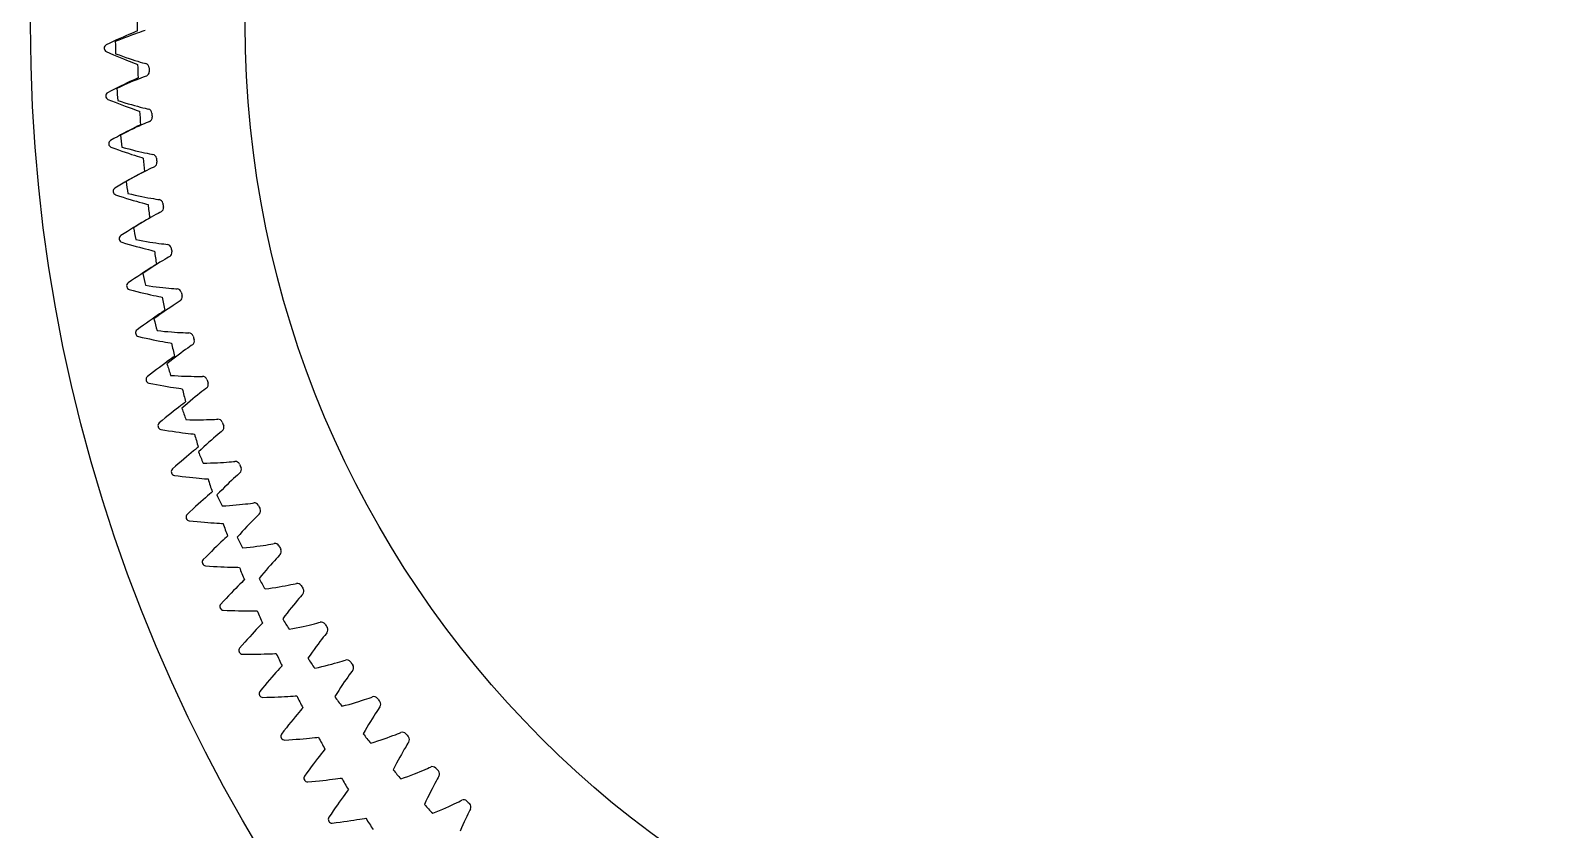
# Model space of a CAD drawing. Header units: millimetres. Extents: x -109 to 109, y -109 to 109.
# Drawn here: x -108.8 to -5.1, y -54.8 to -0.4 of the extents above; entities that cross this region are included whole.
import ezdxf

# ---------------------------------------------------------------- set-up
doc = ezdxf.new("R2010")
doc.units = ezdxf.units.MM

msp = doc.modelspace()

# ---------------------------------------------------------------- linework, layer by layer
at = {"layer": 'journal'}
msp.add_circle((-25.5, 0), 68.65, dxfattribs=at)
at = {"layer": 'outer'}
msp.add_circle((0, 0), 108.759662, dxfattribs=at)
at = {"layer": 'output_ring'}
for p, q in [((-102.678528, -0.96449), (-102.899983, -1.065321)), ((-102.46629, -0.869324), (-102.678528, -0.96449)), ((-102.264353, -0.780119), (-102.46629, -0.869324)), ((-102.074166, -0.697307), (-102.264353, -0.780119)), ((-101.897776, -0.621552), (-102.074166, -0.697307)), ((-101.738381, -0.553968), (-101.897776, -0.621552)), ((-101.601949, -0.496781), (-101.738381, -0.553968)), ((-101.508629, -0.458018), (-101.601949, -0.496781)), ((-103.367291, -1.283194), (-103.611886, -1.399677)), ((-103.604725, -1.855541), (-103.356592, -1.964285)), ((-103.1298, -1.171606), (-103.367291, -1.283194)), ((-103.356592, -1.964285), (-103.115713, -2.068357)), ((-102.899983, -1.065321), (-103.1298, -1.171606)), ((-103.115713, -2.068357), (-102.88267, -2.167371)), ((-102.88267, -2.167371), (-102.658158, -2.261197)), ((-102.658158, -2.261197), (-102.443035, -2.349649)), ((-102.443035, -2.349649), (-102.238396, -2.432467)), ((-102.238396, -2.432467), (-102.045701, -2.509264)), ((-102.045701, -2.509264), (-101.867019, -2.579441)), ((-101.867019, -2.579441), (-101.70558, -2.641985)), ((-101.70558, -2.641985), (-101.567419, -2.694858)), ((-101.567419, -2.694858), (-101.472927, -2.730671)), ((-102.388423, -4.087439), (-102.597567, -4.189224)), ((-102.189388, -3.991935), (-102.388423, -4.087439)), ((-102.001895, -3.90319), (-102.189388, -3.991935)), ((-101.827972, -3.821932), (-102.001895, -3.90319)), ((-101.670779, -3.749374), (-101.827972, -3.821932)), ((-101.53621, -3.68793), (-101.670779, -3.749374)), ((-101.444154, -3.646255), (-101.53621, -3.68793)), ((-103.27598, -4.529405), (-103.516795, -4.653515)), ((-103.495318, -5.108929), (-103.243892, -5.209824)), ((-103.042111, -4.410414), (-103.27598, -4.529405)), ((-102.815745, -4.296962), (-103.042111, -4.410414)), ((-102.597567, -4.189224), (-102.815745, -4.296962)), ((-103.243892, -5.209824), (-102.999863, -5.306279)), ((-102.999863, -5.306279), (-102.763825, -5.397925)), ((-102.763825, -5.397925), (-102.536476, -5.484652)), ((-102.536476, -5.484652), (-102.318681, -5.566303)), ((-102.318681, -5.566303), (-102.111542, -5.642652)), ((-102.111542, -5.642652), (-101.91653, -5.713359)), ((-101.91653, -5.713359), (-101.735731, -5.777889)), ((-101.735731, -5.777889), (-101.572407, -5.835331)), ((-101.572407, -5.835331), (-101.432654, -5.883838)), ((-101.432654, -5.883838), (-101.337084, -5.916665)), ((-102.013574, -7.199812), (-102.20951, -7.30152)), ((-101.828961, -7.105221), (-102.013574, -7.199812)), ((-101.657676, -7.01854), (-101.828961, -7.105221)), ((-101.50284, -6.94108), (-101.657676, -7.01854)), ((-101.370268, -6.87544), (-101.50284, -6.94108)), ((-101.279566, -6.830894), (-101.370268, -6.87544)), ((-103.082747, -7.771147), (-103.319545, -7.90276)), ((-102.852732, -7.644868), (-103.082747, -7.771147)), ((-102.630041, -7.524362), (-102.852732, -7.644868)), ((-102.415355, -7.409825), (-102.630041, -7.524362)), ((-102.20951, -7.30152), (-102.415355, -7.409825)), ((-103.283774, -8.357274), (-103.029303, -8.450223)), ((-103.029303, -8.450223), (-102.782365, -8.538965)), ((-102.782365, -8.538965), (-102.543564, -8.623151)), ((-102.543564, -8.623151), (-102.313604, -8.702694)), ((-102.313604, -8.702694), (-102.093351, -8.777464)), ((-102.093351, -8.777464), (-101.883916, -8.847269)), ((-101.883916, -8.847269), (-101.686779, -8.911815)), ((-101.686779, -8.911815), (-101.504043, -8.970635)), ((-101.504043, -8.970635), (-101.338995, -9.022918)), ((-101.338995, -9.022918), (-101.197787, -9.067012)), ((-101.197787, -9.067012), (-101.101233, -9.096821)), ((-101.555534, -10.30024), (-101.737085, -10.400583)), ((-101.387057, -10.208221), (-101.555534, -10.30024)), ((-101.23473, -10.125937), (-101.387057, -10.208221)), ((-101.104285, -10.056164), (-101.23473, -10.125937)), ((-101.015027, -10.008791), (-101.104285, -10.056164)), ((-102.787785, -11.00522), (-103.020331, -11.144205)), ((-102.561849, -10.871778), (-102.787785, -11.00522)), ((-102.343053, -10.744337), (-102.561849, -10.871778)), ((-102.132071, -10.623112), (-102.343053, -10.744337)), ((-101.92973, -10.508395), (-102.132071, -10.623112)), ((-101.737085, -10.400583), (-101.92973, -10.508395)), ((-102.970301, -11.597372), (-102.713036, -11.682282)), ((-102.713036, -11.682282), (-102.463432, -11.763224)), ((-102.463432, -11.763224), (-102.222106, -11.839867)), ((-102.222106, -11.839867), (-101.98976, -11.912147)), ((-101.98976, -11.912147), (-101.767267, -11.979962)), ((-101.767267, -11.979962), (-101.555743, -12.043154)), ((-101.555743, -12.043154), (-101.356676, -12.101476)), ((-101.356676, -12.101476), (-101.172182, -12.154527)), ((-101.172182, -12.154527), (-101.005574, -12.201601)), ((-101.005574, -12.201601), (-100.86305, -12.241237)), ((-100.86305, -12.241237), (-100.765608, -12.267998)), ((-101.01638, -13.387828), (-101.181885, -13.485094)), ((-100.866713, -13.3008), (-101.01638, -13.387828)), ((-100.738524, -13.226965), (-100.866713, -13.3008)), ((-100.650798, -13.176811), (-100.738524, -13.226965)), ((-102.391383, -14.228432), (-102.619449, -14.374653)), ((-102.16975, -14.087959), (-102.391383, -14.228432)), ((-101.955065, -13.953708), (-102.16975, -14.087959)), ((-101.747995, -13.825916), (-101.955065, -13.953708)), ((-101.549357, -13.7049), (-101.747995, -13.825916)), ((-101.360193, -13.59109), (-101.549357, -13.7049)), ((-101.181885, -13.485094), (-101.360193, -13.59109)), ((-102.555209, -14.826025), (-102.295404, -14.902812)), ((-102.295404, -14.902812), (-102.043381, -14.975873)), ((-102.043381, -14.975873), (-101.799766, -15.044899)), ((-101.799766, -15.044899), (-101.565265, -15.109845)), ((-101.565265, -15.109845), (-101.340752, -15.170638)), ((-101.340752, -15.170638), (-101.127347, -15.227155)), ((-101.127347, -15.227155), (-100.926546, -15.279195)), ((-100.926546, -15.279195), (-100.740477, -15.326425)), ((-100.740477, -15.326425), (-100.572472, -15.368242)), ((-100.572472, -15.368242), (-100.428774, -15.403382)), ((-100.428774, -15.403382), (-100.330539, -15.427069)), ((-100.546013, -16.554223), (-100.70838, -16.65664)), ((-100.399153, -16.462537), (-100.546013, -16.554223)), ((-100.273347, -16.384711), (-100.399153, -16.462537)), ((-100.18724, -16.331827), (-100.273347, -16.384711)), ((-101.893933, -17.437602), (-102.117294, -17.590915)), ((-101.676822, -17.290237), (-101.893933, -17.437602)), ((-101.46646, -17.149309), (-101.676822, -17.290237)), ((-101.263506, -17.015076), (-101.46646, -17.149309)), ((-101.068767, -16.88788), (-101.263506, -17.015076)), ((-100.883272, -16.768184), (-101.068767, -16.88788)), ((-100.70838, -16.65664), (-100.883272, -16.768184)), ((-102.038908, -18.040046), (-101.776819, -18.108634)), ((-101.776819, -18.108634), (-101.522625, -18.173744)), ((-101.522625, -18.173744), (-101.276962, -18.235083)), ((-101.276962, -18.235083), (-101.040537, -18.292632)), ((-101.040537, -18.292632), (-100.814225, -18.346342)), ((-100.814225, -18.346342), (-100.59915, -18.396128)), ((-100.59915, -18.396128), (-100.396814, -18.441835)), ((-100.396814, -18.441835), (-100.209353, -18.483197)), ((-100.209353, -18.483197), (-100.040118, -18.519716)), ((-100.040118, -18.519716), (-99.895387, -18.550325)), ((-99.895387, -18.550325), (-99.796456, -18.570915)), ((-99.832511, -19.608027), (-99.976419, -19.704282)), ((-99.709212, -19.526289), (-99.832511, -19.608027)), ((-99.624808, -19.470726), (-99.709212, -19.526289)), ((-101.295926, -20.629564), (-101.514361, -20.789817)), ((-101.083551, -20.475452), (-101.295926, -20.629564)), ((-100.87772, -20.327985), (-101.083551, -20.475452)), ((-100.679082, -20.187444), (-100.87772, -20.327985)), ((-100.488435, -20.054194), (-100.679082, -20.187444)), ((-100.306791, -19.92873), (-100.488435, -20.054194)), ((-100.135489, -19.811747), (-100.306791, -19.92873)), ((-99.976419, -19.704282), (-100.135489, -19.811747)), ((-101.421906, -21.236264), (-101.157792, -21.296586)), ((-101.157792, -21.296586), (-100.901679, -21.353679)), ((-100.901679, -21.353679), (-100.65421, -21.407271)), ((-100.65421, -21.407271), (-100.416094, -21.457365)), ((-100.416094, -21.457365), (-100.188207, -21.503941)), ((-100.188207, -21.503941), (-99.971674, -21.546946)), ((-99.971674, -21.546946), (-99.768002, -21.586275)), ((-99.768002, -21.586275), (-99.579335, -21.621728)), ((-99.579335, -21.621728), (-99.409036, -21.652914)), ((-99.409036, -21.652914), (-99.263415, -21.678961)), ((-99.263415, -21.678961), (-99.163886, -21.696434)), ((-99.167347, -22.734167), (-99.30816, -22.834894)), ((-99.046676, -22.648596), (-99.167347, -22.734167)), ((-98.964059, -22.590409), (-99.046676, -22.648596)), ((-100.597952, -23.801166), (-100.811246, -23.968201)), ((-100.390523, -23.640459), (-100.597952, -23.801166)), ((-100.189425, -23.4866), (-100.390523, -23.640459)), ((-99.9953, -23.339889), (-100.189425, -23.4866)), ((-99.808932, -23.200716), (-99.9953, -23.339889)), ((-99.631319, -23.069609), (-99.808932, -23.200716)), ((-99.463776, -22.947303), (-99.631319, -23.069609)), ((-99.30816, -22.834894), (-99.463776, -22.947303)), ((-100.704814, -24.411524), (-100.438935, -24.46352)), ((-100.438935, -24.46352), (-100.181155, -24.51254)), ((-100.181155, -24.51254), (-99.932125, -24.558333)), ((-99.932125, -24.558333), (-99.692552, -24.600923)), ((-99.692552, -24.600923), (-99.463315, -24.640318)), ((-99.463315, -24.640318), (-99.245538, -24.6765)), ((-99.245538, -24.6765), (-99.040731, -24.709413)), ((-99.040731, -24.709413), (-98.851043, -24.738922)), ((-98.851043, -24.738922), (-98.679849, -24.764743)), ((-98.679849, -24.764743), (-98.533481, -24.786203)), ((-98.533481, -24.786203), (-98.433453, -24.800541)), ((-98.404317, -25.83787), (-98.541896, -25.942971)), ((-98.286392, -25.748551), (-98.404317, -25.83787)), ((-98.205644, -25.687798), (-98.286392, -25.748551)), ((-99.598422, -26.782137), (-99.800701, -26.94928)), ((-99.402256, -26.622037), (-99.598422, -26.782137)), ((-99.212835, -26.4693), (-99.402256, -26.622037)), ((-99.030931, -26.324342), (-99.212835, -26.4693)), ((-98.857523, -26.187721), (-99.030931, -26.324342)), ((-98.693905, -26.060213), (-98.857523, -26.187721)), ((-98.541896, -25.942971), (-98.693905, -26.060213)), ((-99.800701, -26.94928), (-100.008642, -27.122932)), ((-99.888337, -27.562693), (-99.620957, -27.606312)), ((-99.620957, -27.606312), (-99.361764, -27.647211)), ((-99.361764, -27.647211), (-99.111419, -27.685159)), ((-99.111419, -27.685159), (-98.870626, -27.720203)), ((-98.870626, -27.720203), (-98.640264, -27.752377)), ((-98.640264, -27.752377), (-98.421459, -27.781702)), ((-98.421459, -27.781702), (-98.215719, -27.808165)), ((-98.215719, -27.808165), (-98.025198, -27.831701)), ((-98.025198, -27.831701), (-97.853277, -27.852132)), ((-97.853277, -27.852132), (-97.706308, -27.868984)), ((-97.706308, -27.868984), (-97.605878, -27.880173)), ((-97.544173, -28.916075), (-97.678383, -29.025445)), ((-97.429113, -28.823096), (-97.544173, -28.916075)), ((-97.350313, -28.759836), (-97.429113, -28.823096)), ((-98.708028, -29.897383), (-98.904958, -30.070798)), ((-98.516989, -29.731201), (-98.708028, -29.897383)), ((-98.332458, -29.57259), (-98.516989, -29.731201)), ((-98.155197, -29.42199), (-98.332458, -29.57259)), ((-97.986166, -29.279988), (-98.155197, -29.42199)), ((-97.826634, -29.147404), (-97.986166, -29.279988)), ((-97.678383, -29.025445), (-97.826634, -29.147404)), ((-98.904958, -30.070798), (-99.107342, -30.250896)), ((-98.973283, -30.686661), (-98.704665, -30.72186)), ((-98.704665, -30.72186), (-98.444315, -30.754597)), ((-98.444315, -30.754597), (-98.192901, -30.784663)), ((-98.192901, -30.784663), (-97.951127, -30.812126)), ((-97.951127, -30.812126), (-97.719868, -30.837049)), ((-97.719868, -30.837049), (-97.50025, -30.859486)), ((-97.50025, -30.859486), (-97.29378, -30.879473)), ((-97.29378, -30.879473), (-97.102614, -30.897014)), ((-97.102614, -30.897014), (-96.930136, -30.912034)), ((-96.930136, -30.912034), (-96.782709, -30.924262)), ((-96.782709, -30.924262), (-96.681978, -30.93229)), ((-96.718474, -32.079275), (-96.862821, -32.20583)), ((-96.587765, -31.965743), (-96.718474, -32.079275)), ((-96.475682, -31.869196), (-96.587765, -31.965743)), ((-96.398908, -31.803492), (-96.475682, -31.869196)), ((-97.911607, -33.162639), (-98.108235, -33.349006)), ((-97.720223, -32.983125), (-97.911607, -33.162639)), ((-97.534497, -32.811024), (-97.720223, -32.983125)), ((-97.35504, -32.646694), (-97.534497, -32.811024)), ((-97.182597, -32.490601), (-97.35504, -32.646694)), ((-97.018109, -32.34336), (-97.182597, -32.490601)), ((-96.862821, -32.20583), (-97.018109, -32.34336)), ((-97.960555, -33.780345), (-97.690963, -33.807089)), ((-97.690963, -33.807089), (-97.429713, -33.831632)), ((-97.429713, -33.831632), (-97.177479, -33.853786)), ((-97.177479, -33.853786), (-96.934962, -33.873641)), ((-96.934962, -33.873641), (-96.703034, -33.891288)), ((-96.703034, -33.891288), (-96.482819, -33.906815)), ((-96.482819, -33.906815), (-96.275824, -33.920308)), ((-96.275824, -33.920308), (-96.084201, -33.931835)), ((-96.084201, -33.931835), (-95.911336, -33.94143)), ((-95.911336, -33.94143), (-95.763599, -33.949021)), ((-95.763599, -33.949021), (-95.662665, -33.953882)), ((-95.803415, -35.232474), (-95.954307, -35.374813)), ((-95.663114, -35.101447), (-95.803415, -35.232474)), ((-95.536036, -34.983865), (-95.663114, -35.101447)), ((-95.427041, -34.883845), (-95.536036, -34.983865)), ((-95.352369, -34.815762), (-95.427041, -34.883845)), ((-96.82163, -36.221753), (-97.012307, -36.414204)), ((-96.635978, -36.036316), (-96.82163, -36.221753)), ((-96.45575, -35.858466), (-96.635978, -36.036316)), ((-96.281543, -35.688581), (-96.45575, -35.858466)), ((-96.114088, -35.527148), (-96.281543, -35.688581)), ((-95.954307, -35.374813), (-96.114088, -35.527148)), ((-96.851151, -36.840692), (-96.580852, -36.858955)), ((-96.580852, -36.858955), (-96.318961, -36.87528)), ((-96.318961, -36.87528), (-96.066155, -36.8895)), ((-96.066155, -36.8895), (-95.823134, -36.901727)), ((-95.823134, -36.901727), (-95.590766, -36.91208)), ((-95.590766, -36.91208), (-95.370172, -36.920683)), ((-95.370172, -36.920683), (-95.162855, -36.927667)), ((-95.162855, -36.927667), (-94.970964, -36.933169)), ((-94.970964, -36.933169), (-94.797884, -36.93733)), ((-94.797884, -36.93733), (-94.64998, -36.940277)), ((-94.64998, -36.940277), (-94.548944, -36.941964)), ((-94.649463, -38.224346), (-94.79581, -38.371356)), ((-94.513347, -38.088977), (-94.649463, -38.224346)), ((-94.390025, -37.967462), (-94.513347, -38.088977)), ((-94.284226, -37.864067), (-94.390025, -37.967462)), ((-94.211729, -37.793673), (-94.284226, -37.864067)), ((-95.636102, -39.245121), (-95.820639, -39.443466)), ((-95.456366, -39.053944), (-95.636102, -39.245121)), ((-95.281813, -38.87052), (-95.456366, -39.053944)), ((-95.113029, -38.695247), (-95.281813, -38.87052)), ((-94.950727, -38.528634), (-95.113029, -38.695247)), ((-94.79581, -38.371356), (-94.950727, -38.528634)), ((-95.646166, -39.864681), (-95.375427, -39.874445)), ((-95.375427, -39.874445), (-95.113152, -39.882536)), ((-95.113152, -39.882536), (-94.860025, -39.888808)), ((-94.860025, -39.888808), (-94.616739, -39.893396)), ((-94.616739, -39.893396), (-94.384161, -39.896445)), ((-94.384161, -39.896445), (-94.163406, -39.898114)), ((-94.163406, -39.898114), (-93.955972, -39.898583)), ((-93.955972, -39.898583), (-93.764003, -39.898055)), ((-93.764003, -39.898055), (-93.590877, -39.896777)), ((-93.590877, -39.896777), (-93.442954, -39.895077)), ((-93.442954, -39.895077), (-93.341915, -39.89359)), ((-93.543761, -41.33003), (-93.693661, -41.492097)), ((-93.402104, -41.178497), (-93.543761, -41.33003)), ((-93.270307, -41.038919), (-93.402104, -41.178497)), ((-93.150863, -40.91359), (-93.270307, -41.038919)), ((-93.048363, -40.806923), (-93.150863, -40.91359)), ((-92.978113, -40.734286), (-93.048363, -40.806923)), ((-94.356192, -42.229759), (-94.534409, -42.433802)), ((-94.18255, -42.03303), (-94.356192, -42.229759)), ((-94.013845, -41.844214), (-94.18255, -42.03303)), ((-93.850649, -41.663726), (-94.013845, -41.844214)), ((-93.693661, -41.492097), (-93.850649, -41.663726)), ((-94.346791, -42.849329), (-94.075879, -42.850584)), ((-94.075879, -42.850584), (-93.813479, -42.850432)), ((-93.813479, -42.850432), (-93.560279, -42.848751)), ((-93.560279, -42.848751), (-93.31697, -42.845695)), ((-93.31697, -42.845695), (-93.084411, -42.841436)), ((-93.084411, -42.841436), (-92.863712, -42.836171)), ((-92.863712, -42.836171), (-92.656365, -42.830123)), ((-92.656365, -42.830123), (-92.464508, -42.823566)), ((-92.464508, -42.823566), (-92.291507, -42.816851)), ((-92.291507, -42.816851), (-92.143711, -42.810505)), ((-92.143711, -42.810505), (-92.042768, -42.805845)), ((-92.344131, -44.414612), (-92.49565, -44.591087)), ((-92.199395, -44.247917), (-92.344131, -44.414612)), ((-92.062567, -44.092008), (-92.199395, -44.247917)), ((-91.93522, -43.94836), (-92.062567, -44.092008)), ((-91.819771, -43.819341), (-91.93522, -43.94836)), ((-91.720673, -43.709507), (-91.819771, -43.819341)), ((-91.652739, -43.634699), (-91.720673, -43.709507)), ((-92.983164, -45.17272), (-93.154884, -45.382261)), ((-92.815788, -44.970634), (-92.983164, -45.17272)), ((-92.653096, -44.776613), (-92.815788, -44.970634)), ((-92.49565, -44.591087), (-92.653096, -44.776613)), ((-92.954307, -45.79169), (-92.683489, -45.784434)), ((-92.683489, -45.784434), (-92.421223, -45.776041)), ((-92.421223, -45.776041), (-92.168201, -45.766407)), ((-92.168201, -45.766407), (-91.925108, -45.75571)), ((-91.925108, -45.75571), (-91.692797, -45.744149)), ((-91.692797, -45.744149), (-91.472373, -45.731954)), ((-91.472373, -45.731954), (-91.265318, -45.719396)), ((-91.265318, -45.719396), (-91.073762, -45.706815)), ((-91.073762, -45.706815), (-90.901057, -45.69467)), ((-90.901057, -45.69467), (-90.753533, -45.683684)), ((-90.753533, -45.683684), (-90.652787, -45.675856)), ((-90.302466, -46.568955), (-90.398065, -46.681847)), ((-90.236915, -46.49205), (-90.302466, -46.568955)), ((-91.20091, -47.664822), (-91.357427, -47.863859)), ((-91.049369, -47.474443), (-91.20091, -47.664822)), ((-90.903468, -47.293295), (-91.049369, -47.474443)), ((-90.764039, -47.122136), (-90.903468, -47.293295)), ((-90.632177, -46.962007), (-90.764039, -47.122136)), ((-90.509404, -46.814429), (-90.632177, -46.962007)), ((-90.398065, -46.681847), (-90.509404, -46.814429)), ((-91.518373, -48.071102), (-91.683426, -48.285934)), ((-91.357427, -47.863859), (-91.518373, -48.071102)), ((-91.470087, -48.68886), (-91.199631, -48.673101)), ((-91.199631, -48.673101), (-90.937759, -48.656474)), ((-90.937759, -48.656474), (-90.685164, -48.638897)), ((-90.685164, -48.638897), (-90.442527, -48.620569)), ((-90.442527, -48.620569), (-90.210694, -48.601717)), ((-90.210694, -48.601717), (-89.990761, -48.582604)), ((-89.990761, -48.582604), (-89.784204, -48.563549)), ((-89.784204, -48.563549), (-89.593136, -48.544958)), ((-89.593136, -48.544958), (-89.420899, -48.527393)), ((-89.420899, -48.527393), (-89.273793, -48.51178)), ((-89.273793, -48.51178), (-89.173342, -48.500791)), ((-88.994267, -49.634298), (-89.112343, -49.785659)), ((-88.887147, -49.498285), (-88.994267, -49.634298)), ((-88.79514, -49.382445), (-88.887147, -49.498285)), ((-88.732038, -49.303519), (-88.79514, -49.382445)), ((-89.808907, -50.709847), (-89.963265, -50.922044)), ((-89.65872, -50.505992), (-89.808907, -50.709847)), ((-89.513234, -50.310947), (-89.65872, -50.505992)), ((-89.373094, -50.125306), (-89.513234, -50.310947)), ((-89.239111, -49.949851), (-89.373094, -50.125306)), ((-89.112343, -49.785659), (-89.239111, -49.949851)), ((-89.963265, -50.922044), (-90.121488, -51.141953)), ((-89.895598, -51.53798), (-89.625771, -51.513734)), ((-89.625771, -51.513734), (-89.36455, -51.488889)), ((-89.36455, -51.488889), (-89.112632, -51.463386)), ((-89.112632, -51.463386), (-88.87069, -51.437446)), ((-88.87069, -51.437446), (-88.639564, -51.411322)), ((-88.639564, -51.411322), (-88.42034, -51.38531)), ((-88.42034, -51.38531), (-88.214483, -51.359776)), ((-88.214483, -51.359776), (-88.024094, -51.335192)), ((-88.024094, -51.335192), (-87.852493, -51.312226)), ((-87.852493, -51.312226), (-87.70595, -51.292)), ((-87.70595, -51.292), (-87.605893, -51.277861)), ((-87.626114, -52.728272), (-87.75452, -52.907849)), ((-87.504566, -52.560179), (-87.626114, -52.728272)), ((-87.391302, -52.405184), (-87.504566, -52.560179)), ((-87.288508, -52.265873), (-87.391302, -52.405184)), ((-87.200185, -52.1472), (-87.288508, -52.265873)), ((-87.139593, -52.066332), (-87.200185, -52.1472)), ((-88.319373, -53.722731), (-88.470611, -53.947502)), ((-88.171757, -53.50579), (-88.319373, -53.722731)), ((-88.028047, -53.297319), (-88.171757, -53.50579)), ((-87.888759, -53.0978), (-88.028047, -53.297319)), ((-87.75452, -52.907849), (-87.888759, -53.0978)), ((-88.232393, -54.336238), (-87.96346, -54.303528)), ((-87.96346, -54.303528), (-87.703149, -54.270491)), ((-87.703149, -54.270491), (-87.452156, -54.237088)), ((-87.452156, -54.237088), (-87.211148, -54.203561)), ((-87.211148, -54.203561), (-86.980957, -54.170189)), ((-86.980957, -54.170189), (-86.762658, -54.137304)), ((-86.762658, -54.137304), (-86.557704, -54.105317)), ((-86.557704, -54.105317), (-86.368182, -54.074765)), ((-86.368182, -54.074765), (-86.197387, -54.04642)), ((-86.197387, -54.04642), (-86.051551, -54.021601)), ((-86.051551, -54.021601), (-85.951988, -54.004326))]:
    msp.add_line(p, q, dxfattribs=at)
for centre, radius, start, end in [((0, 0), 101.509662, 179.741477, 180.258523), ((-103.507055, -1.615572), 0.24, 115.899608, 180.894219), ((0, 0), 103.759662, 180.894219, 180.905781), ((-103.506727, -1.63646), 0.24, 180.905781, 245.900392), ((0, 0), 101.509662, 181.541477, 182.058523), ((-103.405234, -4.86601), 0.24, 117.699608, 182.694219), ((0, 0), 103.759662, 182.694219, 182.705781), ((-103.40425, -4.886878), 0.24, 182.705781, 247.700392), ((0, 0), 101.509662, 183.341477, 183.858523), ((-103.201365, -8.111646), 0.24, 119.499608, 184.494219), ((0, 0), 103.759662, 184.494219, 184.505781), ((-103.199726, -8.132472), 0.24, 184.505781, 249.500392), ((0, 0), 101.509662, 185.141477, 185.658523), ((-102.895648, -11.349276), 0.24, 121.299608, 186.294219), ((0, 0), 103.759662, 186.294219, 186.305781), ((-102.893356, -11.370041), 0.24, 186.305781, 251.300392), ((0, 0), 101.509662, 186.941477, 187.458523), ((-102.488386, -14.575707), 0.24, 123.099608, 188.094219), ((0, 0), 103.759662, 188.094219, 188.105781), ((-102.485442, -14.596389), 0.24, 188.105781, 253.100392), ((0, 0), 101.509662, 188.741477, 189.258523), ((-101.97998, -17.787752), 0.24, 124.899608, 189.894219), ((0, 0), 103.759662, 189.894219, 189.905781), ((-101.976388, -17.808332), 0.24, 189.905781, 254.900392), ((0, 0), 101.509662, 190.541477, 191.058523), ((-101.370932, -20.982244), 0.24, 126.699608, 191.694219), ((0, 0), 103.759662, 191.694219, 191.705781), ((-101.366696, -21.002701), 0.24, 191.705781, 256.700392), ((0, 0), 101.509662, 192.341477, 192.858523), ((-100.661844, -24.156028), 0.24, 128.499608, 193.494219), ((0, 0), 103.759662, 193.494219, 193.505781), ((-100.656967, -24.176342), 0.24, 193.505781, 258.500392), ((0, 0), 101.509662, 194.141477, 194.658523), ((-99.853414, -27.305974), 0.24, 130.299608, 195.294219), ((0, 0), 103.759662, 195.294219, 195.305781), ((-99.847901, -27.326124), 0.24, 195.305781, 260.300392), ((0, 0), 101.509662, 195.941477, 196.458523), ((-98.946441, -30.428971), 0.24, 132.099608, 197.094219), ((0, 0), 103.759662, 197.094219, 197.105781), ((-98.940298, -30.448939), 0.24, 197.105781, 262.100392), ((0, 0), 101.509662, 197.741477, 198.258523), ((-97.94182, -33.521939), 0.24, 133.899608, 198.894219), ((0, 0), 103.759662, 198.894219, 198.905781), ((-97.935053, -33.541704), 0.24, 198.905781, 263.900392), ((0, 0), 101.509662, 199.541477, 200.058523), ((-96.840542, -36.581825), 0.24, 135.699608, 200.694219), ((0, 0), 103.759662, 200.694219, 200.705781), ((-96.833157, -36.601367), 0.24, 200.705781, 265.700392), ((0, 0), 101.509662, 201.341477, 201.858523), ((-95.643694, -39.605609), 0.24, 137.499608, 202.494219), ((0, 0), 103.759662, 202.494219, 202.505781), ((-95.635699, -39.62491), 0.24, 202.505781, 267.500392), ((0, 0), 101.509662, 203.141477, 203.658523), ((-94.352457, -42.590307), 0.24, 139.299608, 204.294219), ((0, 0), 103.759662, 204.294219, 204.305781), ((-94.343861, -42.609347), 0.24, 204.305781, 269.300392), ((0, 0), 101.509662, 204.941477, 205.458523), ((-92.968106, -45.532974), 0.24, 141.099608, 206.094219), ((0, 0), 103.759662, 206.094219, 206.105781), ((-92.958916, -45.551734), 0.24, 206.105781, 271.100392), ((0, 0), 101.509662, 206.741477, 207.258523), ((-91.492007, -48.430705), 0.24, 142.899608, 207.894219), ((0, 0), 103.759662, 207.894219, 207.905781), ((-91.482231, -48.449167), 0.24, 207.905781, 272.900392), ((0, 0), 101.509662, 208.541477, 209.058523), ((-89.925616, -51.280641), 0.24, 144.699608, 209.694219), ((0, 0), 103.759662, 209.694219, 209.705781), ((-89.915265, -51.298787), 0.24, 209.705781, 274.700392), ((0, 0), 101.509662, 210.341477, 210.858523), ((-88.270479, -54.079969), 0.24, 146.499608, 211.494219), ((0, 0), 103.759662, 211.494219, 211.505781), ((-88.259564, -54.097781), 0.24, 211.505781, 276.500392), ((0, 0), 101.509662, 212.141477, 212.658523)]:
    msp.add_arc(centre, radius, start, end, dxfattribs=at)
at = {"layer": 'thin_ring_external'}
for p, q in [((-102.525436, -0.990732), (-102.754788, -1.083634)), ((-102.30349, -0.903091), (-102.525436, -0.990732)), ((-102.08962, -0.820768), (-102.30349, -0.903091)), ((-101.88465, -0.743858), (-102.08962, -0.820768)), ((-101.689631, -0.672513), (-101.88465, -0.743858)), ((-101.505961, -0.606975), (-101.689631, -0.672513)), ((-101.33562, -0.547648), (-101.505961, -0.606975)), ((-101.181695, -0.49526), (-101.33562, -0.547648)), ((-101.049948, -0.451353), (-101.181695, -0.49526)), ((-100.959841, -0.420685), (-101.049948, -0.451353)), ((-102.754788, -1.083634), (-102.990989, -1.181762)), ((-102.974173, -2.000629), (-102.734142, -2.088977)), ((-102.734142, -2.088977), (-102.501169, -2.172385)), ((-102.501169, -2.172385), (-102.275812, -2.25084)), ((-102.275812, -2.25084), (-102.058743, -2.324313)), ((-102.058743, -2.324313), (-101.850788, -2.392743)), ((-101.850788, -2.392743), (-101.653005, -2.456022)), ((-101.653005, -2.456022), (-101.466799, -2.513964)), ((-101.466799, -2.513964), (-101.294166, -2.566248)), ((-101.294166, -2.566248), (-101.13822, -2.612272)), ((-101.13822, -2.612272), (-101.004782, -2.650733)), ((-101.004782, -2.650733), (-100.913491, -2.677676)), ((-102.20166, -4.055499), (-102.41982, -4.152178)), ((-101.991349, -3.964465), (-102.20166, -4.055499)), ((-101.78971, -3.879205), (-101.991349, -3.964465)), ((-101.597784, -3.799913), (-101.78971, -3.879205)), ((-101.41696, -3.72689), (-101.597784, -3.799913)), ((-101.249199, -3.66062), (-101.41696, -3.72689)), ((-101.097554, -3.601956), (-101.249199, -3.66062)), ((-100.967721, -3.552678), (-101.097554, -3.601956)), ((-100.878949, -3.518336), (-100.967721, -3.552678)), ((-102.645165, -4.254418), (-102.877138, -4.36216)), ((-102.826718, -5.179647), (-102.583262, -5.258066)), ((-102.41982, -4.152178), (-102.645165, -4.254418)), ((-102.583262, -5.258066), (-102.347061, -5.331838)), ((-102.347061, -5.331838), (-102.118673, -5.400976)), ((-102.118673, -5.400976), (-101.89877, -5.465475)), ((-101.89877, -5.465475), (-101.688181, -5.52531)), ((-101.688181, -5.52531), (-101.487967, -5.580415)), ((-101.487967, -5.580415), (-101.29954, -5.630664)), ((-101.29954, -5.630664), (-101.124906, -5.675816)), ((-101.124906, -5.675816), (-100.967201, -5.715399)), ((-100.967201, -5.715399), (-100.832297, -5.748349)), ((-100.832297, -5.748349), (-100.739977, -5.771521)), ((-101.970493, -7.201068), (-102.1845, -7.306623)), ((-101.764097, -7.101477), (-101.970493, -7.201068)), ((-101.566128, -7.00801), (-101.764097, -7.101477)), ((-101.37762, -6.920906), (-101.566128, -7.00801)), ((-101.199946, -6.840521), (-101.37762, -6.920906)), ((-101.035047, -6.767419), (-101.199946, -6.840521)), ((-100.885938, -6.702579), (-101.035047, -6.767419)), ((-100.758238, -6.648012), (-100.885938, -6.702579)), ((-100.670951, -6.610055), (-100.758238, -6.648012)), ((-102.405457, -7.418028), (-102.632812, -7.535203)), ((-102.1845, -7.306623), (-102.405457, -7.418028)), ((-102.548872, -8.349931), (-102.302402, -8.418288)), ((-102.302402, -8.418288), (-102.063372, -8.482301)), ((-102.063372, -8.482301), (-101.832338, -8.542004)), ((-101.832338, -8.542004), (-101.609972, -8.597421)), ((-101.609972, -8.597421), (-101.397104, -8.648559)), ((-101.397104, -8.648559), (-101.194796, -8.695398)), ((-101.194796, -8.695398), (-101.004465, -8.737869)), ((-101.004465, -8.737869), (-100.828124, -8.775813)), ((-100.828124, -8.775813), (-100.668928, -8.808888)), ((-100.668928, -8.808888), (-100.532784, -8.836272)), ((-100.532784, -8.836272), (-100.439592, -8.855635)), ((-101.61038, -10.334495), (-101.819873, -10.448747)), ((-101.408247, -10.226514), (-101.61038, -10.334495)), ((-101.214282, -10.124999), (-101.408247, -10.226514)), ((-101.029508, -10.030229), (-101.214282, -10.124999)), ((-100.855285, -9.942617), (-101.029508, -10.030229)), ((-100.693525, -9.862807), (-100.855285, -9.942617)), ((-100.547205, -9.7919), (-100.693525, -9.862807)), ((-100.421852, -9.732136), (-100.547205, -9.7919)), ((-100.336197, -9.690627), (-100.421852, -9.732136)), ((-102.03607, -10.569129), (-102.258423, -10.69554)), ((-101.819873, -10.448747), (-102.03607, -10.569129)), ((-102.141104, -11.506134), (-101.892036, -11.564316)), ((-101.892036, -11.564316), (-101.650579, -11.618461)), ((-101.650579, -11.618461), (-101.417289, -11.668628)), ((-101.417289, -11.668628), (-101.192835, -11.714869)), ((-101.192835, -11.714869), (-100.978048, -11.757225)), ((-100.978048, -11.757225), (-100.773987, -11.795719)), ((-100.773987, -11.795719), (-100.582073, -11.83034)), ((-100.582073, -11.83034), (-100.404323, -11.861012)), ((-100.404323, -11.861012), (-100.243903, -11.887524)), ((-100.243903, -11.887524), (-100.10675, -11.909295)), ((-100.10675, -11.909295), (-100.012841, -11.924816)), ((-101.121927, -13.450496), (-101.326553, -13.573252)), ((-100.924398, -13.334307), (-101.121927, -13.450496)), ((-100.734764, -13.224914), (-100.924398, -13.334307)), ((-100.554037, -13.122639), (-100.734764, -13.224914)), ((-100.383557, -13.027947), (-100.554037, -13.122639)), ((-100.225211, -12.941563), (-100.383557, -13.027947)), ((-100.081925, -12.864709), (-100.225211, -12.941563)), ((-99.959132, -12.799849), (-100.081925, -12.864709)), ((-99.875253, -12.754859), (-99.959132, -12.799849)), ((-101.537626, -13.702409), (-101.754601, -13.837842)), ((-101.326553, -13.573252), (-101.537626, -13.702409)), ((-101.604103, -14.642936), (-101.352855, -14.690843)), ((-101.352855, -14.690843), (-101.109379, -14.73503)), ((-101.109379, -14.73503), (-100.874226, -14.775577)), ((-100.874226, -14.775577), (-100.648064, -14.812564)), ((-100.648064, -14.812564), (-100.431718, -14.846066)), ((-100.431718, -14.846066), (-100.226249, -14.876149)), ((-100.226249, -14.876149), (-100.033075, -14.902862)), ((-100.033075, -14.902862), (-99.854216, -14.926211)), ((-99.854216, -14.926211), (-99.692843, -14.946115)), ((-99.692843, -14.946115), (-99.554911, -14.962237)), ((-99.554911, -14.962237), (-99.460444, -14.973888)), ((-100.505959, -16.543816), (-100.705372, -16.67487)), ((-100.313366, -16.419616), (-100.505959, -16.543816)), ((-100.128383, -16.30253), (-100.313366, -16.419616)), ((-99.952008, -16.19292), (-100.128383, -16.30253)), ((-99.785559, -16.09131), (-99.952008, -16.19292)), ((-99.630893, -15.998498), (-99.785559, -16.09131)), ((-99.490883, -15.915826), (-99.630893, -15.998498)), ((-99.370856, -15.84598), (-99.490883, -15.915826)), ((-99.288895, -15.797583), (-99.370856, -15.84598)), ((-100.910964, -16.812583), (-101.122197, -16.95681)), ((-100.705372, -16.67487), (-100.910964, -16.812583)), ((-100.938772, -17.755047), (-100.68577, -17.792598)), ((-100.68577, -17.792598), (-100.440685, -17.826752)), ((-100.440685, -17.826752), (-100.204066, -17.85761)), ((-100.204066, -17.85761), (-99.976575, -17.885281)), ((-99.976575, -17.885281), (-99.759036, -17.909873)), ((-99.759036, -17.909873), (-99.552506, -17.931496)), ((-99.552506, -17.931496), (-99.358398, -17.950255)), ((-99.358398, -17.950255), (-99.178731, -17.966241)), ((-99.178731, -17.966241), (-99.016677, -17.979503)), ((-99.016677, -17.979503), (-98.8782, -17.989948)), ((-98.8782, -17.989948), (-98.783334, -17.997712)), ((-99.763513, -19.609239), (-99.957379, -19.74837)), ((-99.576182, -19.477237), (-99.763513, -19.609239)), ((-99.396162, -19.352655), (-99.576182, -19.477237)), ((-99.224436, -19.235897), (-99.396162, -19.352655)), ((-99.062299, -19.127539), (-99.224436, -19.235897)), ((-98.911573, -19.028455), (-99.062299, -19.127539)), ((-98.775076, -18.940105), (-98.911573, -19.028455)), ((-98.658017, -18.86539), (-98.775076, -18.940105)), ((-98.578112, -18.813669), (-98.658017, -18.86539)), ((-100.157143, -19.894408), (-100.362276, -20.047184)), ((-99.957379, -19.74837), (-100.157143, -19.894408)), ((-100.146235, -20.837218), (-99.891904, -20.864351)), ((-99.891904, -20.864351), (-99.645624, -20.888414)), ((-99.645624, -20.888414), (-99.407937, -20.909532)), ((-99.407937, -20.909532), (-99.179502, -20.92784)), ((-99.179502, -20.92784), (-98.961137, -20.94348)), ((-98.961137, -20.94348), (-98.753893, -20.956605)), ((-98.753893, -20.956605), (-98.559179, -20.967379)), ((-98.559179, -20.967379), (-98.379007, -20.975976)), ((-98.379007, -20.975976), (-98.216545, -20.982573)), ((-98.216545, -20.982573), (-98.077756, -20.987325)), ((-98.077756, -20.987325), (-97.982651, -20.991187)), ((-99.083833, -22.788569), (-99.277434, -22.942685)), ((-98.895843, -22.641597), (-99.083833, -22.788569)), ((-98.714089, -22.502015), (-98.895843, -22.641597)), ((-98.539335, -22.370148), (-98.714089, -22.502015)), ((-98.372547, -22.246438), (-98.539335, -22.370148)), ((-98.214996, -22.131515), (-98.372547, -22.246438)), ((-98.068465, -22.026326), (-98.214996, -22.131515)), ((-97.93571, -21.932447), (-98.068465, -22.026326)), ((-97.821818, -21.852989), (-97.93571, -21.932447)), ((-97.744103, -21.798031), (-97.821818, -21.852989)), ((-99.277434, -22.942685), (-99.476121, -23.103755)), ((-99.227827, -23.884253), (-98.972597, -23.900921)), ((-98.972597, -23.900921), (-98.725536, -23.914853)), ((-98.725536, -23.914853), (-98.487183, -23.926195)), ((-98.487183, -23.926195), (-98.258189, -23.935109)), ((-98.258189, -23.935109), (-98.039366, -23.941771)), ((-98.039366, -23.941771), (-97.831758, -23.946377)), ((-97.831758, -23.946377), (-97.636765, -23.949148)), ((-97.636765, -23.949148), (-97.456392, -23.950341)), ((-97.456392, -23.950341), (-97.293797, -23.950262)), ((-97.293797, -23.950262), (-97.154929, -23.949312)), ((-97.154929, -23.949312), (-97.059746, -23.949267)), ((-96.863667, -24.803738), (-96.974201, -24.887805)), ((-96.788275, -24.745637), (-96.863667, -24.803738)), ((-98.086208, -25.790342), (-98.273318, -25.952277)), ((-97.90441, -25.635776), (-98.086208, -25.790342)), ((-97.72854, -25.48885), (-97.90441, -25.635776)), ((-97.559348, -25.349919), (-97.72854, -25.48885)), ((-97.397779, -25.219466), (-97.559348, -25.349919)), ((-97.245079, -25.098171), (-97.397779, -25.219466)), ((-97.10299, -24.987056), (-97.245079, -25.098171)), ((-96.974201, -24.887805), (-97.10299, -24.987056)), ((-98.273318, -25.952277), (-98.465225, -26.121368)), ((-98.185097, -26.891014), (-97.929398, -26.89719)), ((-97.929398, -26.89719), (-97.681974, -26.900967)), ((-97.681974, -26.900967), (-97.443356, -26.902514)), ((-97.443356, -26.902514), (-97.214189, -26.902019)), ((-97.214189, -26.902019), (-96.995277, -26.899691)), ((-96.995277, -26.899691), (-96.787655, -26.89577)), ((-96.787655, -26.89577), (-96.592713, -26.890533)), ((-96.592713, -26.890533), (-96.412443, -26.88432)), ((-96.412443, -26.88432), (-96.249988, -26.877566)), ((-96.249988, -26.877566), (-96.111276, -26.870915)), ((-96.111276, -26.870915), (-96.016175, -26.866962)), ((-96.016777, -27.905652), (-96.154184, -28.022507)), ((-95.892171, -27.801197), (-96.016777, -27.905652)), ((-95.785181, -27.712663), (-95.892171, -27.801197)), ((-95.712238, -27.651516), (-95.785181, -27.712663)), ((-97.146491, -28.918107), (-97.331294, -29.094934)), ((-96.966186, -28.748627), (-97.146491, -28.918107)), ((-96.790888, -28.586728), (-96.966186, -28.748627)), ((-96.621198, -28.432705), (-96.790888, -28.586728)), ((-96.457852, -28.286945), (-96.621198, -28.432705)), ((-96.301775, -28.149969), (-96.457852, -28.286945)), ((-96.154184, -28.022507), (-96.301775, -28.149969)), ((-97.019804, -29.852431), (-96.764067, -29.848103)), ((-96.764067, -29.848103), (-96.516696, -29.841719)), ((-96.516696, -29.841719), (-96.278216, -29.833468)), ((-96.278216, -29.833468), (-96.049263, -29.823566)), ((-96.049263, -29.823566), (-95.830631, -29.812252)), ((-95.830631, -29.812252), (-95.623345, -29.79981)), ((-95.623345, -29.79981), (-95.428782, -29.786575)), ((-95.428782, -29.786575), (-95.248919, -29.772965)), ((-95.248919, -29.772965), (-95.086878, -29.759548)), ((-95.086878, -29.759548), (-94.948557, -29.747208)), ((-94.948557, -29.747208), (-94.853698, -29.739354)), ((-95.086384, -31.033004), (-95.236705, -31.176273)), ((-94.944149, -30.899591), (-95.086384, -31.033004)), ((-94.811656, -30.777193), (-94.944149, -30.899591)), ((-94.691443, -30.667711), (-94.811656, -30.777193)), ((-94.588179, -30.574859), (-94.691443, -30.667711)), ((-94.517807, -30.510768), (-94.588179, -30.574859)), ((-95.898851, -31.835174), (-96.076239, -32.01944)), ((-95.725656, -31.658435), (-95.898851, -31.835174)), ((-95.557152, -31.489475), (-95.725656, -31.658435)), ((-95.393929, -31.328616), (-95.557152, -31.489475)), ((-95.236705, -31.176273), (-95.393929, -31.328616)), ((-95.733912, -32.763509), (-95.478569, -32.748686)), ((-95.478569, -32.748686), (-95.231668, -32.732152)), ((-95.231668, -32.732152), (-94.993728, -32.714117)), ((-94.993728, -32.714117), (-94.765374, -32.694823)), ((-94.765374, -32.694823), (-94.547391, -32.674543)), ((-94.547391, -32.674543), (-94.340791, -32.653602)), ((-94.340791, -32.653602), (-94.146935, -32.632389)), ((-94.146935, -32.632389), (-93.967783, -32.611407)), ((-93.967783, -32.611407), (-93.806429, -32.591348)), ((-93.806429, -32.591348), (-93.668731, -32.57334)), ((-93.668731, -32.57334), (-93.574275, -32.561598)), ((-94.048804, -34.171699), (-94.205285, -34.339124)), ((-93.897967, -34.01303), (-94.048804, -34.171699)), ((-93.753654, -33.863711), (-93.897967, -34.01303)), ((-93.617017, -33.72457), (-93.753654, -33.863711)), ((-93.48966, -33.596836), (-93.617017, -33.72457)), ((-93.374043, -33.482511), (-93.48966, -33.596836)), ((-93.274678, -33.385498), (-93.374043, -33.482511)), ((-93.206997, -33.318572), (-93.274678, -33.385498)), ((-94.532503, -34.69856), (-94.702176, -34.889953)), ((-94.36671, -34.51486), (-94.532503, -34.69856)), ((-94.205285, -34.339124), (-94.36671, -34.51486)), ((-94.329591, -35.619341), (-94.07507, -35.594048)), ((-94.07507, -35.594048), (-93.829057, -35.56739)), ((-93.829057, -35.56739), (-93.592058, -35.539602)), ((-93.592058, -35.539602), (-93.364689, -35.510949)), ((-93.364689, -35.510949), (-93.147722, -35.481738)), ((-93.147722, -35.481738), (-92.942155, -35.452332)), ((-92.942155, -35.452332), (-92.749335, -35.423179)), ((-92.749335, -35.423179), (-92.571195, -35.394859)), ((-92.571195, -35.394859), (-92.410801, -35.368193)), ((-92.410801, -35.368193), (-92.273958, -35.344546)), ((-92.273958, -35.344546), (-92.180064, -35.328936)), ((-91.942192, -36.240852), (-92.053018, -36.359828)), ((-91.846894, -36.139841), (-91.942192, -36.240852)), ((-91.782017, -36.070193), (-91.846894, -36.139841)), ((-92.891639, -37.313085), (-93.04975, -37.503437)), ((-92.737565, -37.13087), (-92.891639, -37.313085)), ((-92.588089, -36.957162), (-92.737565, -37.13087)), ((-92.443893, -36.792434), (-92.588089, -36.957162)), ((-92.305833, -36.637315), (-92.443893, -36.792434)), ((-92.175023, -36.492683), (-92.305833, -36.637315)), ((-92.053018, -36.359828), (-92.175023, -36.492683)), ((-93.04975, -37.503437), (-93.211423, -37.701634)), ((-92.555939, -38.379389), (-92.311228, -38.342654)), ((-92.311228, -38.342654), (-92.075569, -38.30516)), ((-92.075569, -38.30516), (-91.849568, -38.267196)), ((-91.849568, -38.267196), (-91.633984, -38.229102)), ((-91.633984, -38.229102), (-91.429798, -38.191281)), ((-91.429798, -38.191281), (-91.238336, -38.154236)), ((-91.238336, -38.154236), (-91.061509, -38.118627)), ((-91.061509, -38.118627), (-90.902345, -38.085398)), ((-90.902345, -38.085398), (-90.766589, -38.056154)), ((-90.766589, -38.056154), (-90.673414, -38.036702)), ((-92.809206, -38.415111), (-92.555939, -38.379389)), ((-90.745362, -39.349141), (-90.876938, -39.509797)), ((-90.6206, -39.19926), (-90.745362, -39.349141)), ((-90.504152, -39.061508), (-90.6206, -39.19926)), ((-90.398305, -38.938083), (-90.504152, -39.061508)), ((-90.307233, -38.833245), (-90.398305, -38.938083)), ((-90.245271, -38.760992), (-90.307233, -38.833245)), ((-91.453093, -40.245074), (-91.606493, -40.449742)), ((-91.302931, -40.048391), (-91.453093, -40.245074)), ((-91.156467, -39.860005), (-91.302931, -40.048391)), ((-91.014249, -39.680306), (-91.156467, -39.860005)), ((-90.876938, -39.509797), (-91.014249, -39.680306)), ((-91.175324, -41.146104), (-90.923737, -41.100015)), ((-90.923737, -41.100015), (-90.68074, -41.053264)), ((-90.68074, -41.053264), (-90.446819, -41.006126)), ((-90.446819, -41.006126), (-90.222567, -40.958916)), ((-90.222567, -40.958916), (-90.008729, -40.912003)), ((-90.008729, -40.912003), (-89.806267, -40.865831)), ((-89.806267, -40.865831), (-89.616488, -40.820957)), ((-89.616488, -40.820957), (-89.441272, -40.778118)), ((-89.441272, -40.778118), (-89.283606, -40.738383)), ((-89.283606, -40.738383), (-89.149165, -40.70359)), ((-89.149165, -40.70359), (-89.056868, -40.680329)), ((-88.59935, -41.386431), (-88.658294, -41.461167)), ((-89.329937, -42.336541), (-89.464658, -42.521926)), ((-89.199742, -42.160538), (-89.329937, -42.336541)), ((-89.074872, -41.994616), (-89.199742, -42.160538)), ((-88.95637, -41.839739), (-89.074872, -41.994616)), ((-88.845675, -41.697322), (-88.95637, -41.839739)), ((-88.744984, -41.569656), (-88.845675, -41.697322)), ((-88.658294, -41.461167), (-88.744984, -41.569656)), ((-89.745225, -42.918849), (-89.890092, -43.129642)), ((-89.603264, -42.716167), (-89.745225, -42.918849)), ((-89.464658, -42.521926), (-89.603264, -42.716167)), ((-88.486429, -43.58157), (-88.274697, -43.525917)), ((-88.274697, -43.525917), (-88.074302, -43.471472)), ((-88.074302, -43.471472), (-87.886525, -43.418845)), ((-87.886525, -43.418845), (-87.713216, -43.368849)), ((-87.713216, -43.368849), (-87.557314, -43.322674)), ((-87.557314, -43.322674), (-87.424415, -43.28239)), ((-87.424415, -43.28239), (-87.33315, -43.25536)), ((-89.430697, -43.807715), (-89.181215, -43.751336)), ((-89.181215, -43.751336), (-88.940342, -43.694649)), ((-88.940342, -43.694649), (-88.708554, -43.637947)), ((-88.708554, -43.637947), (-88.486429, -43.58157)), ((-87.297181, -44.569278), (-87.415134, -44.740186)), ((-87.185137, -44.409666), (-87.297181, -44.569278)), ((-87.080383, -44.262825), (-87.185137, -44.409666)), ((-86.985018, -44.131132), (-87.080383, -44.262825)), ((-86.902855, -44.019176), (-86.985018, -44.131132)), ((-86.847029, -43.942083), (-86.902855, -44.019176)), ((-87.929024, -45.520253), (-88.065115, -45.736816)), ((-87.795504, -45.311914), (-87.929024, -45.520253)), ((-87.664989, -45.112147), (-87.795504, -45.311914)), ((-87.537993, -44.921386), (-87.664989, -45.112147)), ((-87.415134, -44.740186), (-87.537993, -44.921386)), ((-87.57827, -46.395457), (-87.331312, -46.328883)), ((-87.331312, -46.328883), (-87.09297, -46.262354)), ((-87.09297, -46.262354), (-86.863704, -46.196184)), ((-86.863704, -46.196184), (-86.644082, -46.130736)), ((-86.644082, -46.130736), (-86.434813, -46.066437)), ((-86.434813, -46.066437), (-86.236822, -46.003811)), ((-86.236822, -46.003811), (-86.051364, -45.943518)), ((-86.051364, -45.943518), (-85.880253, -45.886449)), ((-85.880253, -45.886449), (-85.726379, -45.833913)), ((-85.726379, -45.833913), (-85.595245, -45.788207)), ((-85.595245, -45.788207), (-85.505168, -45.757453)), ((-85.121374, -46.618194), (-85.211252, -46.753691)), ((-85.043877, -46.502959), (-85.121374, -46.618194)), ((-84.991263, -46.423639), (-85.043877, -46.502959)), ((-85.760497, -47.626297), (-85.8827, -47.831254)), ((-85.641439, -47.430484), (-85.760497, -47.626297)), ((-85.526123, -47.244393), (-85.641439, -47.430484)), ((-85.415286, -47.068786), (-85.526123, -47.244393)), ((-85.309889, -46.904709), (-85.415286, -47.068786)), ((-85.211252, -46.753691), (-85.309889, -46.904709)), ((-86.007554, -48.0449), (-86.134639, -48.266867)), ((-85.8827, -47.831254), (-86.007554, -48.0449)), ((-85.141738, -48.752051), (-84.915382, -48.676524)), ((-84.915382, -48.676524), (-84.698632, -48.602114)), ((-84.698632, -48.602114), (-84.492179, -48.529278)), ((-84.492179, -48.529278), (-84.296926, -48.458576)), ((-84.296926, -48.458576), (-84.1141, -48.390721)), ((-84.1141, -48.390721), (-83.945477, -48.326675)), ((-83.945477, -48.326675), (-83.793889, -48.267865)), ((-83.793889, -48.267865), (-83.664742, -48.216814)), ((-83.664742, -48.216814), (-83.576003, -48.182388)), ((-85.621164, -48.904966), (-85.377147, -48.828309)), ((-85.377147, -48.828309), (-85.141738, -48.752051)), ((-83.535894, -49.668935), (-83.643473, -49.859603)), ((-83.432361, -49.488925), (-83.535894, -49.668935)), ((-83.333789, -49.32066), (-83.432361, -49.488925)), ((-83.241434, -49.16572), (-83.333789, -49.32066)), ((-83.157195, -49.026647), (-83.241434, -49.16572)), ((-83.084494, -48.908327), (-83.157195, -49.026647)), ((-83.035181, -48.826914), (-83.084494, -48.908327)), ((-83.984055, -50.488532), (-84.10192, -50.71553)), ((-83.868077, -50.269941), (-83.984055, -50.488532)), ((-83.754391, -50.060139), (-83.868077, -50.269941)), ((-83.643473, -49.859603), (-83.754391, -50.060139)), ((-82.257886, -50.83163), (-82.077999, -50.756325)), ((-82.077999, -50.756325), (-81.912147, -50.68541)), ((-81.912147, -50.68541), (-81.763102, -50.620427)), ((-81.763102, -50.620427), (-81.63616, -50.564117)), ((-81.63616, -50.564117), (-81.548909, -50.526077)), ((-83.56268, -51.332009), (-83.322017, -51.245399)), ((-83.322017, -51.245399), (-83.089936, -51.159541)), ((-83.089936, -51.159541), (-82.866872, -51.074785)), ((-82.866872, -51.074785), (-82.653359, -50.991539)), ((-82.653359, -50.991539), (-82.450071, -50.910288)), ((-82.450071, -50.910288), (-82.257886, -50.83163)), ((-81.260167, -51.653445), (-81.351748, -51.825615)), ((-81.174252, -51.494844), (-81.260167, -51.653445)), ((-81.095793, -51.35243), (-81.174252, -51.494844)), ((-81.028011, -51.231225), (-81.095793, -51.35243)), ((-80.982082, -51.147856), (-81.028011, -51.231225)), ((-81.861938, -52.847029), (-81.970384, -53.078675)), ((-81.755032, -52.623861), (-81.861938, -52.847029)), ((-81.650056, -52.409569), (-81.755032, -52.623861)), ((-81.547464, -52.204648), (-81.650056, -52.409569)), ((-81.447803, -52.009723), (-81.547464, -52.204648)), ((-81.351748, -51.825615), (-81.447803, -52.009723)), ((-79.637443, -52.887632), (-79.51292, -52.826158)), ((-79.51292, -52.826158), (-79.427304, -52.784567)), ((-81.406289, -53.672496), (-81.169385, -53.576078)), ((-81.169385, -53.576078), (-80.941025, -53.480764)), ((-80.941025, -53.480764), (-80.721629, -53.386921)), ((-80.721629, -53.386921), (-80.511714, -53.29498)), ((-80.511714, -53.29498), (-80.311932, -53.205452)), ((-80.311932, -53.205452), (-80.123138, -53.118969)), ((-80.123138, -53.118969), (-79.946495, -53.036344)), ((-79.946495, -53.036344), (-79.783695, -52.958679)), ((-79.783695, -52.958679), (-79.637443, -52.887632)), ((-79.01319, -53.737136), (-79.092521, -53.89913)), ((-78.940644, -53.591621), (-79.01319, -53.737136)), ((-78.877895, -53.467735), (-78.940644, -53.591621)), ((-78.835428, -53.382551), (-78.877895, -53.467735)), ((-79.451039, -54.670624), (-79.547129, -54.889045)), ((-79.356947, -54.461664), (-79.451039, -54.670624)), ((-79.265372, -54.262812), (-79.356947, -54.461664)), ((-79.176956, -54.074916), (-79.265372, -54.262812)), ((-79.092521, -53.89913), (-79.176956, -54.074916))]:
    msp.add_line(p, q, dxfattribs=at)
for centre, radius, start, end in [((-25.5, 0), 77.5, 180.873711, 181.47923), ((-100.991706, -2.967301), 0.3, 2.250927, 74.88757), ((-25.5, 0), 75.25, 182.250927, 182.454955), ((-100.980661, -3.236104), 0.3, 289.818312, 2.454955), ((-25.5, 0), 77.5, 183.226652, 183.832172), ((-100.806235, -6.064113), 0.3, 4.603868, 77.240512), ((-25.5, 0), 75.25, 184.603868, 184.807896), ((-100.784164, -6.332237), 0.3, 292.171253, 4.807896), ((-25.5, 0), 77.5, 185.579593, 186.185113), ((-100.493781, -9.1507), 0.3, 6.95681, 79.593453), ((-25.5, 0), 75.25, 186.95681, 187.160837), ((-100.46072, -9.417691), 0.3, 294.524194, 7.160837), ((-25.5, 0), 77.5, 187.932534, 188.538054), ((-100.054871, -12.221857), 0.3, 9.309751, 81.946394), ((-100.010876, -12.487266), 0.3, 296.877135, 9.513779), ((-25.5, 0), 75.25, 189.309751, 189.513779), ((-25.5, 0), 77.5, 190.285476, 190.890995), ((-99.490244, -15.272405), 0.3, 11.662692, 84.299335), ((-99.43539, -15.535784), 0.3, 299.230077, 11.86672), ((-25.5, 0), 75.25, 191.662692, 191.86672), ((-25.5, 0), 77.5, 192.638417, 193.243936), ((-98.800852, -18.2972), 0.3, 14.015633, 86.652276), ((-98.735232, -18.558105), 0.3, 301.583018, 14.219661), ((-25.5, 0), 75.25, 194.015633, 194.219661), ((-25.5, 0), 77.5, 194.991358, 195.596877), ((-97.987859, -21.291142), 0.3, 16.368574, 89.005218), ((-97.911583, -21.549133), 0.3, 303.935959, 16.572602), ((-25.5, 0), 75.25, 196.368574, 196.572602), ((-25.5, 0), 77.5, 197.344299, 197.949819), ((-97.052636, -24.249182), 0.3, 18.721515, 91.358159), ((-96.965832, -24.503824), 0.3, 306.2889, 18.925543), ((-25.5, 0), 75.25, 198.721515, 198.925543), ((-25.5, 0), 77.5, 199.69724, 200.30276), ((-95.996758, -27.166333), 0.3, 21.074457, 93.7111), ((-25.5, 0), 75.25, 201.074457, 201.278485), ((-95.899573, -27.417196), 0.3, 308.641841, 21.278485), ((-25.5, 0), 77.5, 202.050181, 202.655701), ((-94.822006, -30.037675), 0.3, 23.427398, 96.064041), ((-25.5, 0), 75.25, 203.427398, 203.631426), ((-94.714604, -30.284337), 0.3, 310.994782, 23.631426), ((-25.5, 0), 77.5, 204.403123, 205.008642), ((-93.530363, -32.858367), 0.3, 25.780339, 98.416982), ((-25.5, 0), 75.25, 205.780339, 205.984367), ((-93.412924, -33.100411), 0.3, 313.347724, 25.984367), ((-25.5, 0), 77.5, 206.756064, 207.361583), ((-92.124004, -35.623652), 0.3, 28.13328, 100.769923), ((-25.5, 0), 75.25, 208.13328, 208.337308), ((-91.996728, -35.860671), 0.3, 315.700665, 28.337308), ((-25.5, 0), 77.5, 209.109005, 209.714524), ((-90.605302, -38.328868), 0.3, 30.486221, 103.122865), ((-25.5, 0), 75.25, 210.486221, 210.690249), ((-90.468402, -38.560461), 0.3, 318.053606, 30.690249), ((-25.5, 0), 77.5, 211.461946, 212.067466), ((-88.976818, -40.969452), 0.3, 32.839163, 105.475806), ((-25.5, 0), 75.25, 212.839163, 213.04319), ((-88.830526, -41.19523), 0.3, 320.406547, 33.04319), ((-25.5, 0), 77.5, 213.814887, 214.420407), ((-87.241298, -43.540953), 0.3, 35.192104, 107.828747), ((-25.5, 0), 75.25, 215.192104, 215.396132), ((-87.08586, -43.760535), 0.3, 322.759488, 35.396132), ((-25.5, 0), 77.5, 216.167828, 216.773348), ((-85.401668, -46.039034), 0.3, 37.545045, 110.181688), ((-25.5, 0), 75.25, 217.545045, 217.749073), ((-85.237346, -46.252049), 0.3, 325.11243, 37.749073), ((-25.5, 0), 77.5, 218.52077, 219.126289), ((-83.461031, -48.459482), 0.3, 39.897986, 112.534629), ((-25.5, 0), 75.25, 219.897986, 220.102014), ((-83.288101, -48.665571), 0.3, 327.465371, 40.102014), ((-25.5, 0), 77.5, 220.873711, 221.47923), ((-81.422657, -50.798217), 0.3, 42.250927, 114.88757), ((-25.5, 0), 75.25, 222.250927, 222.454955), ((-81.241413, -50.997033), 0.3, 329.818312, 42.454955), ((-79.289986, -53.051295), 0.3, 44.603868, 117.240512), ((-25.5, 0), 75.25, 224.603868, 224.807896), ((-25.5, 0), 77.5, 223.226652, 223.832172), ((-79.100732, -53.242502), 0.3, 332.171253, 44.807896)]:
    msp.add_arc(centre, radius, start, end, dxfattribs=at)

doc.saveas('drawing.dxf')
